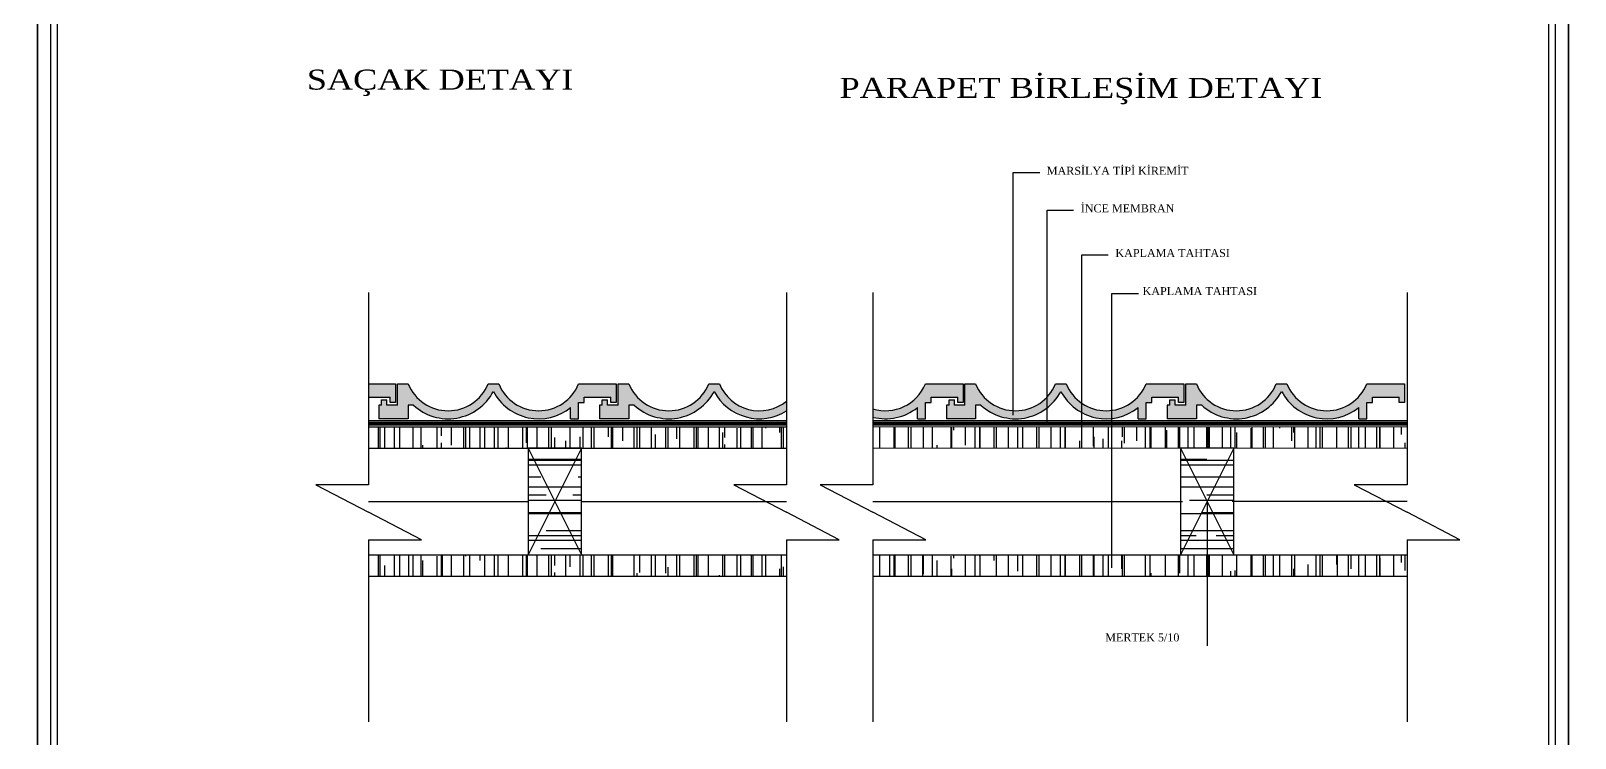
# Model space of a CAD drawing. Extents: x 386248 to 427517, y 4539405 to 4542296.
# Drawn here: x 416076 to 417235, y 4540756 to 4541287 of the extents above; entities that cross this region are included whole.
import ezdxf

# ---------------------------------------------------------------- set-up
doc = ezdxf.new("R2010")
doc.units = 0
for name, color, linetype, lineweight in [('1', 7, 'Continuous', 20), ('KAPI-CAM', 11, 'Continuous', 25), ('YAZI', 7, 'Continuous', 25), ('YAZILAR', 1, 'Continuous', 30)]:
    doc.layers.add(name, color=color, linetype=linetype, lineweight=lineweight)
doc.layers.add('Tarama', color=7, linetype='Continuous')
doc.layers.add('YAZI2', color=5, linetype='Continuous')
doc.styles.add('BASLIK', font='')
doc.styles.get('BASLIK').set_extended_font_data('Times New Roman Tur')
pattern_1 = [(5e-10, (215040.96, 4461124.455), (44, 20), [300, -40, 100, -20]), (5e-10, (215067.56, 4461134.455), (-20, 26.6), [60, -6.6, 120, -15]), (5e-10, (215050.96, 4461141.455), (104, 13.4), [160, -28, 80, -20])]
pattern_2 = [(90, (215040.9594, 4461124.4549), (-1.25, 0.625), [0, -1.25])]
pattern_3 = [(90, (215040.96, 4461124.455), (-16, 35.2), [240, -32, 80, -16]), (90, (215032.96, 4461145.735), (-21.28, -16), [48, -5.28, 96, -12]), (90, (215027.359, 4461132.455), (-10.72, 83.2), [128, -22.4, 64, -16])]

msp = doc.modelspace()

# ---------------------------------------------------------------- hatches: boundary and pattern name
at = {"layer": 'Tarama'}
h = msp.add_hatch(dxfattribs=at)
h.set_pattern_fill('DOTS', color=256, scale=20, angle=90, style=0)
h.set_pattern_definition(pattern_2)
h.paths.add_polyline_path([(416525.015, 4541005.701), (416529.013, 4541005.701, 0.49238617), (416589.015, 4541016.098, 0.43602708), (416643.357, 4541001.391), (416643.357, 4541008.741, -0.5019249), (416593.015, 4541021.701), (416585.015, 4541021.701, -0.67125676), (416525.015, 4541021.701), (416517.015, 4541021.701), (416517.015, 4541005.701), (416509.015, 4541005.701), (416509.015, 4541009.701), (416505.015, 4541009.701), (416505.015, 4541005.701), (416503.015, 4541005.701), (416503.015, 4540995.563), (416525.015, 4540995.563)])
h.paths.add_polyline_path([(416515.531, 4541021.701), (416487.302, 4541021.701, -0.67125676), (416427.302, 4541021.701), (416419.302, 4541021.701, -0.67125676), (416359.302, 4541021.701), (416351.302, 4541021.701), (416351.302, 4541005.701), (416343.302, 4541005.701), (416343.302, 4541009.701), (416339.302, 4541009.701), (416339.302, 4541005.701), (416337.302, 4541005.701), (416337.302, 4540995.563), (416359.302, 4540995.563), (416359.302, 4541005.701), (416363.3, 4541005.701, 0.49238617), (416423.302, 4541016.098, 0.47122824), (416481.302, 4541003.983), (416481.302, 4540995.563), (416487.302, 4540995.563), (416487.302, 4541007.701), (416491.531, 4541007.701), (416491.531, 4541011.701), (416511.531, 4541011.701), (416511.531, 4541007.701), (416515.531, 4541007.701)])
h.paths.add_polyline_path([(416349.818, 4541021.701), (416329.651, 4541021.701), (416329.651, 4541011.701), (416345.818, 4541011.701), (416345.818, 4541007.701), (416349.818, 4541007.701)])
h = msp.add_hatch(dxfattribs=at)
h.set_pattern_fill('DOTS', color=256, scale=20, angle=90, style=0)
h.set_pattern_definition(pattern_2)
h.paths.add_polyline_path([(416853.352, 4541021.701), (416845.352, 4541021.701, -0.67125676), (416785.352, 4541021.701), (416777.352, 4541021.701), (416777.352, 4541005.701), (416769.352, 4541005.701), (416769.352, 4541009.701), (416765.352, 4541009.701), (416765.352, 4541005.701), (416763.352, 4541005.701), (416763.352, 4540995.563), (416785.352, 4540995.563), (416785.352, 4541005.701), (416789.35, 4541005.701, 0.49238617), (416849.352, 4541016.098, 0.47122824), (416907.352, 4541003.983), (416907.352, 4540995.563), (416913.352, 4540995.563), (416913.352, 4541007.701), (416917.581, 4541007.701), (416917.581, 4541011.701), (416937.581, 4541011.701), (416937.581, 4541007.701), (416941.581, 4541007.701), (416941.581, 4541021.701), (416913.352, 4541021.701, -0.67125676)])
h.paths.add_polyline_path([(416775.868, 4541021.701), (416747.639, 4541021.701, -0.38729574), (416708.194, 4541002.97), (416708.194, 4540996.743, 0.2349991), (416741.639, 4541003.983), (416741.639, 4540995.563), (416747.639, 4540995.563), (416747.639, 4541007.701), (416751.868, 4541007.701), (416751.868, 4541011.701), (416771.868, 4541011.701), (416771.868, 4541007.701), (416775.868, 4541007.701)])
h = msp.add_hatch(dxfattribs=at)
h.set_pattern_fill('DOTS', color=256, scale=20, angle=90, style=0)
h.set_pattern_definition(pattern_2)
h.paths.add_polyline_path([(417107.294, 4541021.701), (417079.065, 4541021.701, -0.67125676), (417019.065, 4541021.701), (417011.065, 4541021.701, -0.67125676), (416951.065, 4541021.701), (416943.065, 4541021.701), (416943.065, 4541005.701), (416935.065, 4541005.701), (416935.065, 4541009.701), (416931.065, 4541009.701), (416931.065, 4541005.701), (416929.065, 4541005.701), (416929.065, 4540995.563), (416951.065, 4540995.563), (416951.065, 4541005.701), (416955.063, 4541005.701, 0.49238617), (417015.065, 4541016.098, 0.47122824), (417073.065, 4541003.983), (417073.065, 4540995.563), (417079.065, 4540995.563), (417079.065, 4541007.701), (417083.294, 4541007.701), (417083.294, 4541011.701), (417103.294, 4541011.701), (417103.294, 4541007.701), (417107.294, 4541007.701)])
h = msp.add_hatch(dxfattribs=at)
h.set_pattern_fill('AR-RROOF', color=256, scale=16, angle=90, style=0)
h.set_pattern_definition(pattern_3)
h.paths.add_polyline_path([(416643.357, 4540989.511), (416329.651, 4540989.511), (416329.651, 4540973.511), (416643.357, 4540973.511)])
h = msp.add_hatch(dxfattribs=at)
h.set_pattern_fill('AR-RROOF', color=256, scale=16, angle=90, style=0)
h.set_pattern_definition(pattern_3)
h.paths.add_polyline_path([(417109.253, 4540989.511), (416708.194, 4540989.511), (416708.194, 4540973.511), (417109.253, 4540973.511)])
h = msp.add_hatch(dxfattribs=at)
h.set_pattern_fill('AR-RROOF', color=256, scale=20, style=0)
h.set_pattern_definition(pattern_1)
h.paths.add_polyline_path([(416489.515, 4540973.511), (416449.515, 4540973.511), (416469.515, 4540933.511)])
h.paths.add_polyline_path([(416449.515, 4540973.511), (416449.515, 4540893.511), (416469.515, 4540933.511)])
h.paths.add_polyline_path([(416469.515, 4540933.511), (416449.515, 4540893.511), (416489.515, 4540893.511)])
h.paths.add_polyline_path([(416489.515, 4540973.511), (416469.515, 4540933.511), (416489.515, 4540893.511)])
h = msp.add_hatch(dxfattribs=at)
h.set_pattern_fill('AR-RROOF', color=256, scale=20, style=0)
h.set_pattern_definition(pattern_1)
h.paths.add_polyline_path([(416979.265, 4540973.511), (416939.265, 4540973.511), (416959.265, 4540933.511)])
h.paths.add_polyline_path([(416979.265, 4540973.511), (416959.265, 4540933.511), (416979.265, 4540893.511)])
h.paths.add_polyline_path([(416959.265, 4540933.511), (416939.265, 4540973.511), (416939.265, 4540893.511)])
h.paths.add_polyline_path([(416959.265, 4540933.511), (416959.265, 4540893.511), (416979.265, 4540893.511)])
h.paths.add_polyline_path([(416959.265, 4540933.511), (416939.265, 4540893.511), (416959.265, 4540893.511)])
h = msp.add_hatch(dxfattribs=at)
h.set_pattern_fill('AR-RROOF', color=256, scale=16, angle=90, style=0)
h.set_pattern_definition(pattern_3)
h.paths.add_polyline_path([(416643.357, 4540893.511), (416329.651, 4540893.511), (416329.651, 4540877.511), (416643.357, 4540877.511)])
h = msp.add_hatch(dxfattribs=at)
h.set_pattern_fill('AR-RROOF', color=256, scale=16, angle=90, style=0)
h.set_pattern_definition(pattern_3)
h.paths.add_polyline_path([(417109.253, 4540893.511), (416708.194, 4540893.511), (416708.194, 4540877.511), (417109.253, 4540877.511)])

# ---------------------------------------------------------------- linework, layer by layer
at = {"layer": '1'}
for p, q in [((416329.651, 4540994.311), (416643.357, 4540994.311)), ((416708.194, 4540994.311), (417109.253, 4540994.311)), ((416708.194, 4540989.511), (417109.253, 4540989.511)), ((416708.194, 4540973.511), (417109.253, 4540973.511))]:
    msp.add_line(p, q, dxfattribs=at)
at = {"layer": 'KAPI-CAM'}
for p, q in [((416329.651, 4541021.701), (416349.818, 4541021.701)), ((416329.651, 4541011.701), (416345.818, 4541011.701)), ((416345.818, 4541007.701), (416345.818, 4541011.701)), ((416349.818, 4541021.701), (416349.818, 4541007.701)), ((416351.302, 4541021.701), (416359.302, 4541021.701)), ((416351.302, 4541005.701), (416351.302, 4541021.701)), ((416419.302, 4541021.701), (416427.302, 4541021.701)), ((416487.302, 4541021.701), (416515.531, 4541021.701)), ((416491.531, 4541007.701), (416491.531, 4541011.701)), ((416491.531, 4541011.701), (416511.531, 4541011.701)), ((416511.531, 4541007.701), (416511.531, 4541011.701)), ((416515.531, 4541021.701), (416515.531, 4541007.701)), ((416517.015, 4541005.701), (416517.015, 4541021.701)), ((416517.015, 4541021.701), (416525.015, 4541021.701)), ((416585.015, 4541021.701), (416593.015, 4541021.701)), ((416747.639, 4541021.701), (416775.868, 4541021.701)), ((416751.868, 4541011.701), (416771.868, 4541011.701)), ((416751.868, 4541007.701), (416751.868, 4541011.701)), ((416771.868, 4541007.701), (416771.868, 4541011.701)), ((416775.868, 4541021.701), (416775.868, 4541007.701)), ((416777.352, 4541021.701), (416785.352, 4541021.701)), ((416777.352, 4541005.701), (416777.352, 4541021.701)), ((416845.352, 4541021.701), (416853.352, 4541021.701)), ((416913.352, 4541021.701), (416941.581, 4541021.701)), ((416917.581, 4541007.701), (416917.581, 4541011.701)), ((416917.581, 4541011.701), (416937.581, 4541011.701)), ((416937.581, 4541007.701), (416937.581, 4541011.701)), ((416941.581, 4541021.701), (416941.581, 4541007.701)), ((416943.065, 4541021.701), (416951.065, 4541021.701)), ((416943.065, 4541005.701), (416943.065, 4541021.701)), ((417011.065, 4541021.701), (417019.065, 4541021.701)), ((417079.065, 4541021.701), (417107.294, 4541021.701)), ((417083.294, 4541007.701), (417083.294, 4541011.701)), ((417083.294, 4541011.701), (417103.294, 4541011.701)), ((417103.294, 4541007.701), (417103.294, 4541011.701)), ((417107.294, 4541021.701), (417107.294, 4541007.701)), ((416337.302, 4541005.701), (416337.302, 4540995.563)), ((416339.302, 4541005.701), (416337.302, 4541005.701)), ((416339.302, 4541009.701), (416343.302, 4541009.701)), ((416339.302, 4541005.701), (416339.302, 4541009.701)), ((416343.302, 4541005.701), (416343.302, 4541009.701)), ((416351.302, 4541005.701), (416343.302, 4541005.701)), ((416349.818, 4541007.701), (416345.818, 4541007.701)), ((416363.3, 4541005.701), (416359.302, 4541005.701)), ((416359.302, 4541005.701), (416359.302, 4540995.563)), ((416481.302, 4540995.563), (416481.302, 4541003.983)), ((416487.302, 4540995.563), (416487.302, 4541007.701)), ((416487.302, 4541007.701), (416491.531, 4541007.701)), ((416505.015, 4541005.701), (416503.015, 4541005.701)), ((416503.015, 4541005.701), (416503.015, 4540995.563)), ((416505.015, 4541005.701), (416505.015, 4541009.701)), ((416505.015, 4541009.701), (416509.015, 4541009.701)), ((416509.015, 4541005.701), (416509.015, 4541009.701)), ((416517.015, 4541005.701), (416509.015, 4541005.701)), ((416515.531, 4541007.701), (416511.531, 4541007.701)), ((416525.015, 4541005.701), (416525.015, 4540995.563)), ((416529.013, 4541005.701), (416525.015, 4541005.701)), ((416741.639, 4540995.563), (416741.639, 4541003.983)), ((416747.639, 4541007.701), (416751.868, 4541007.701)), ((416747.639, 4540995.563), (416747.639, 4541007.701)), ((416763.352, 4541005.701), (416763.352, 4540995.563)), ((416765.352, 4541005.701), (416763.352, 4541005.701)), ((416765.352, 4541009.701), (416769.352, 4541009.701)), ((416765.352, 4541005.701), (416765.352, 4541009.701)), ((416769.352, 4541005.701), (416769.352, 4541009.701)), ((416777.352, 4541005.701), (416769.352, 4541005.701)), ((416775.868, 4541007.701), (416771.868, 4541007.701)), ((416789.35, 4541005.701), (416785.352, 4541005.701)), ((416785.352, 4541005.701), (416785.352, 4540995.563)), ((416907.352, 4540995.563), (416907.352, 4541003.983)), ((416913.352, 4540995.563), (416913.352, 4541007.701)), ((416913.352, 4541007.701), (416917.581, 4541007.701)), ((416929.065, 4541005.701), (416929.065, 4540995.563)), ((416931.065, 4541005.701), (416929.065, 4541005.701)), ((416931.065, 4541009.701), (416935.065, 4541009.701)), ((416931.065, 4541005.701), (416931.065, 4541009.701)), ((416935.065, 4541005.701), (416935.065, 4541009.701)), ((416943.065, 4541005.701), (416935.065, 4541005.701)), ((416941.581, 4541007.701), (416937.581, 4541007.701)), ((416955.063, 4541005.701), (416951.065, 4541005.701)), ((416951.065, 4541005.701), (416951.065, 4540995.563)), ((417073.065, 4540995.563), (417073.065, 4541003.983)), ((417079.065, 4540995.563), (417079.065, 4541007.701)), ((417079.065, 4541007.701), (417083.294, 4541007.701)), ((417107.294, 4541007.701), (417103.294, 4541007.701)), ((416329.651, 4540989.511), (416643.357, 4540989.511)), ((416359.302, 4540995.563), (416337.302, 4540995.563)), ((416481.302, 4540995.563), (416487.302, 4540995.563)), ((416525.015, 4540995.563), (416503.015, 4540995.563)), ((416741.639, 4540995.563), (416747.639, 4540995.563)), ((416785.352, 4540995.563), (416763.352, 4540995.563)), ((416907.352, 4540995.563), (416913.352, 4540995.563)), ((416951.065, 4540995.563), (416929.065, 4540995.563)), ((417073.065, 4540995.563), (417079.065, 4540995.563)), ((416329.651, 4540973.511), (416643.357, 4540973.511)), ((416449.515, 4540973.511), (416489.515, 4540893.511)), ((416489.515, 4540973.511), (416449.515, 4540893.511)), ((416939.265, 4540973.511), (416979.265, 4540893.511)), ((416979.265, 4540973.511), (416939.265, 4540893.511)), ((416329.651, 4540893.511), (416643.357, 4540893.511)), ((416708.194, 4540893.511), (417109.253, 4540893.511)), ((416329.651, 4540877.511), (416643.357, 4540877.511)), ((416708.194, 4540877.511), (417109.253, 4540877.511))]:
    msp.add_line(p, q, dxfattribs=at)
for points in [[(416449.515, 4540973.511), (416449.515, 4540893.511), (416489.515, 4540893.511), (416489.515, 4540973.511), (416449.515, 4540973.511)], [(416939.265, 4540973.511), (416939.265, 4540893.511), (416979.265, 4540893.511), (416979.265, 4540973.511), (416939.265, 4540973.511)]]:
    msp.add_lwpolyline(points, dxfattribs=at)
for centre, radius, start, end in [((416389.302, 4541033.978), 32.415, 202.256492, 337.743508), ((416389.302, 4541033.978), 38.415, 227.400278, 332.260266), ((416457.302, 4541033.978), 38.415, 207.739734, 308.664283), ((416457.302, 4541033.978), 32.415, 202.256492, 337.743508), ((416555.015, 4541033.978), 32.415, 202.256492, 337.743508), ((416555.015, 4541033.978), 38.415, 227.400278, 332.260266), ((416623.015, 4541033.978), 38.415, 207.739734, 301.973755), ((416623.015, 4541033.978), 32.415, 202.256492, 308.869349), ((416717.639, 4541033.978), 32.415, 253.058815, 337.743508), ((416815.352, 4541033.978), 32.415, 202.256492, 337.743508), ((416815.352, 4541033.978), 38.415, 227.400278, 332.260266), ((416883.352, 4541033.978), 38.415, 207.739734, 308.664283), ((416883.352, 4541033.978), 32.415, 202.256492, 337.743508), ((416981.065, 4541033.978), 32.415, 202.256492, 337.743508), ((416981.065, 4541033.978), 38.415, 227.400278, 332.260266), ((417049.065, 4541033.978), 38.415, 207.739734, 308.664283), ((417049.065, 4541033.978), 32.415, 202.256492, 337.743508), ((416717.639, 4541033.978), 38.415, 255.766273, 308.664283)]:
    msp.add_arc(centre, radius, start, end, dxfattribs=at)
at = {"layer": 'Tarama'}
for p, q in [((416329.651, 4541090.311), (416329.651, 4540945.894)), ((416643.357, 4541090.311), (416643.357, 4540945.894)), ((416708.194, 4541090.311), (416708.194, 4540945.894)), ((417109.253, 4541090.311), (417109.253, 4540945.894)), ((416290.014, 4540945.894), (416329.651, 4540925.337)), ((416329.651, 4540945.894), (416290.014, 4540945.894)), ((416603.72, 4540945.894), (416643.357, 4540925.337)), ((416643.357, 4540945.894), (416603.72, 4540945.894)), ((416668.557, 4540945.894), (416708.194, 4540925.337)), ((416708.194, 4540945.894), (416668.557, 4540945.894)), ((417069.617, 4540945.894), (417109.253, 4540925.337)), ((417109.253, 4540945.894), (417069.617, 4540945.894)), ((416959.265, 4540933.511), (416959.265, 4540825.076)), ((416369.287, 4540904.781), (416329.651, 4540925.337)), ((416682.993, 4540904.781), (416643.357, 4540925.337)), ((416747.83, 4540904.781), (416708.194, 4540925.337)), ((417148.89, 4540904.781), (417109.253, 4540925.337)), ((416329.651, 4540904.781), (416329.651, 4540768.137)), ((416329.651, 4540904.781), (416369.287, 4540904.781)), ((416643.357, 4540904.781), (416682.993, 4540904.781)), ((416708.194, 4540904.781), (416708.194, 4540768.137)), ((416708.194, 4540904.781), (416747.83, 4540904.781)), ((417109.253, 4540904.781), (417109.253, 4540768.137)), ((417109.253, 4540904.781), (417148.89, 4540904.781))]:
    msp.add_line(p, q, dxfattribs=at)
at = {"layer": 'Tarama', "ltscale": 0.5}
for p, q in [((416329.651, 4540933.511), (416449.515, 4540933.511)), ((416489.515, 4540933.511), (416643.357, 4540933.511)), ((416708.194, 4540933.511), (416940.559, 4540933.511)), ((417109.253, 4540933.511), (416977.971, 4540933.511))]:
    msp.add_line(p, q, dxfattribs=at)
at = {"layer": 'Tarama', "const_width": 3.2}
for points in [[(416643.357, 4540991.911), (416329.651, 4540991.911)], [(417109.253, 4540991.911), (416708.194, 4540991.911)]]:
    msp.add_lwpolyline(points, dxfattribs=at)
at = {"layer": 'YAZI'}
for p, q in [((416813.459, 4541180.272), (416833.459, 4541180.272)), ((416813.459, 4540998.205), (416813.459, 4541180.272)), ((416838.93, 4541152.098), (416858.93, 4541152.098)), ((416838.93, 4540991.911), (416838.93, 4541152.098)), ((416864.959, 4541118.575), (416884.959, 4541118.575)), ((416864.959, 4540981.511), (416864.959, 4541118.575)), ((416887.575, 4541089.45), (416907.575, 4541089.45)), ((416887.575, 4540883.695), (416887.575, 4541089.45)), ((416643.357, 4540904.781), (416643.357, 4540768.137))]:
    msp.add_line(p, q, dxfattribs=at)
at = {"layer": 'YAZILAR', "color": 133, "ltscale": 5}
for points in [[(414231.928, 4542295.7), (416081.074, 4542295.7), (416081.074, 4539405.231), (414231.928, 4539405.231)], [(416081.074, 4542295.7), (417230.403, 4542295.7), (417230.403, 4539405.231), (416081.074, 4539405.231)], [(417230.403, 4542295.7), (418356.269, 4542295.7), (418356.269, 4539405.231), (417230.403, 4539405.231)], [(416091.074, 4542285.7), (417220.403, 4542285.7), (417220.403, 4539411.988), (416091.074, 4539411.988)], [(416096.074, 4542280.7), (417215.403, 4542280.7), (417215.403, 4539416.988), (416096.074, 4539416.988)]]:
    msp.add_lwpolyline(points, close=True, dxfattribs=at)

# ---------------------------------------------------------------- texts
at = {"layer": 'YAZI', "color": 252, "style": 'BASLIK'}
for s, p in [('MARSİLYA TİPİ KİREMİT', (416838.763, 4541178.67)), ('İNCE MEMBRAN', (416864.234, 4541150.496)), ('KAPLAMA TAHTASI', (416890.263, 4541116.972)), ('KAPLAMA TAHTASI', (416910.683, 4541088.376)), ('MERTEK 5/10', (416882.622, 4540828.475))]:
    msp.add_text(s, height=6.00736, dxfattribs=at).set_placement(p)
at = {"layer": 'YAZI2', "style": 'BASLIK', "width": 1.2}
for s, p in [('SAÇAK DETAYI', (416283.22, 4541242.611)), ('PARAPET BİRLEŞİM DETAYI', (416683.173, 4541236.417))]:
    msp.add_text(s, height=15, dxfattribs=at).set_placement(p)

doc.saveas('drawing.dxf')
